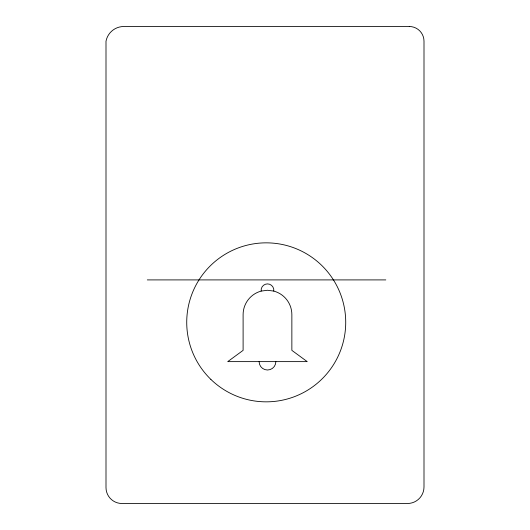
<?xml version="1.0" encoding="UTF-8"?>
<svg xmlns="http://www.w3.org/2000/svg" width="530" height="530" viewBox="0 0 530 530"><rect width="100%" height="100%" fill="white"/><g stroke="black" fill="none" stroke-linecap="round" stroke-linejoin="round"><path stroke-width="0.79" d="M261.171 291.089L267.478 290.261L273.785 291.089A24.373 24.373 0 0 1 291.858 314.635L291.858 350.363L307.228 361.626L227.728 361.626L243.104 350.363L243.104 314.635A24.373 24.373 0 0 1 261.171 291.089A6.367 6.367 0 0 1 267.478 283.894A6.367 6.367 0 0 1 273.785 291.089M147.307 279.906L385.807 279.906M275.858 361.626A8.381 8.381 0 0 1 267.478 370.006A8.381 8.381 0 0 1 259.104 361.626M409.292 26.5L123.821 26.5A18.152 18.152 0 0 0 106 41.208L106 487.554A15.946 15.946 0 0 0 121.946 503.5L407.464 503.5A16.536 16.536 0 0 0 424 486.964L424 41.208A14.707 14.707 0 0 0 409.292 26.5M210.88 379.414A79.5 79.5 0 0 0 343.321 341.731A79.5 79.5 0 0 0 244.469 245.88A79.5 79.5 0 0 0 210.88 379.414"/></g></svg>
